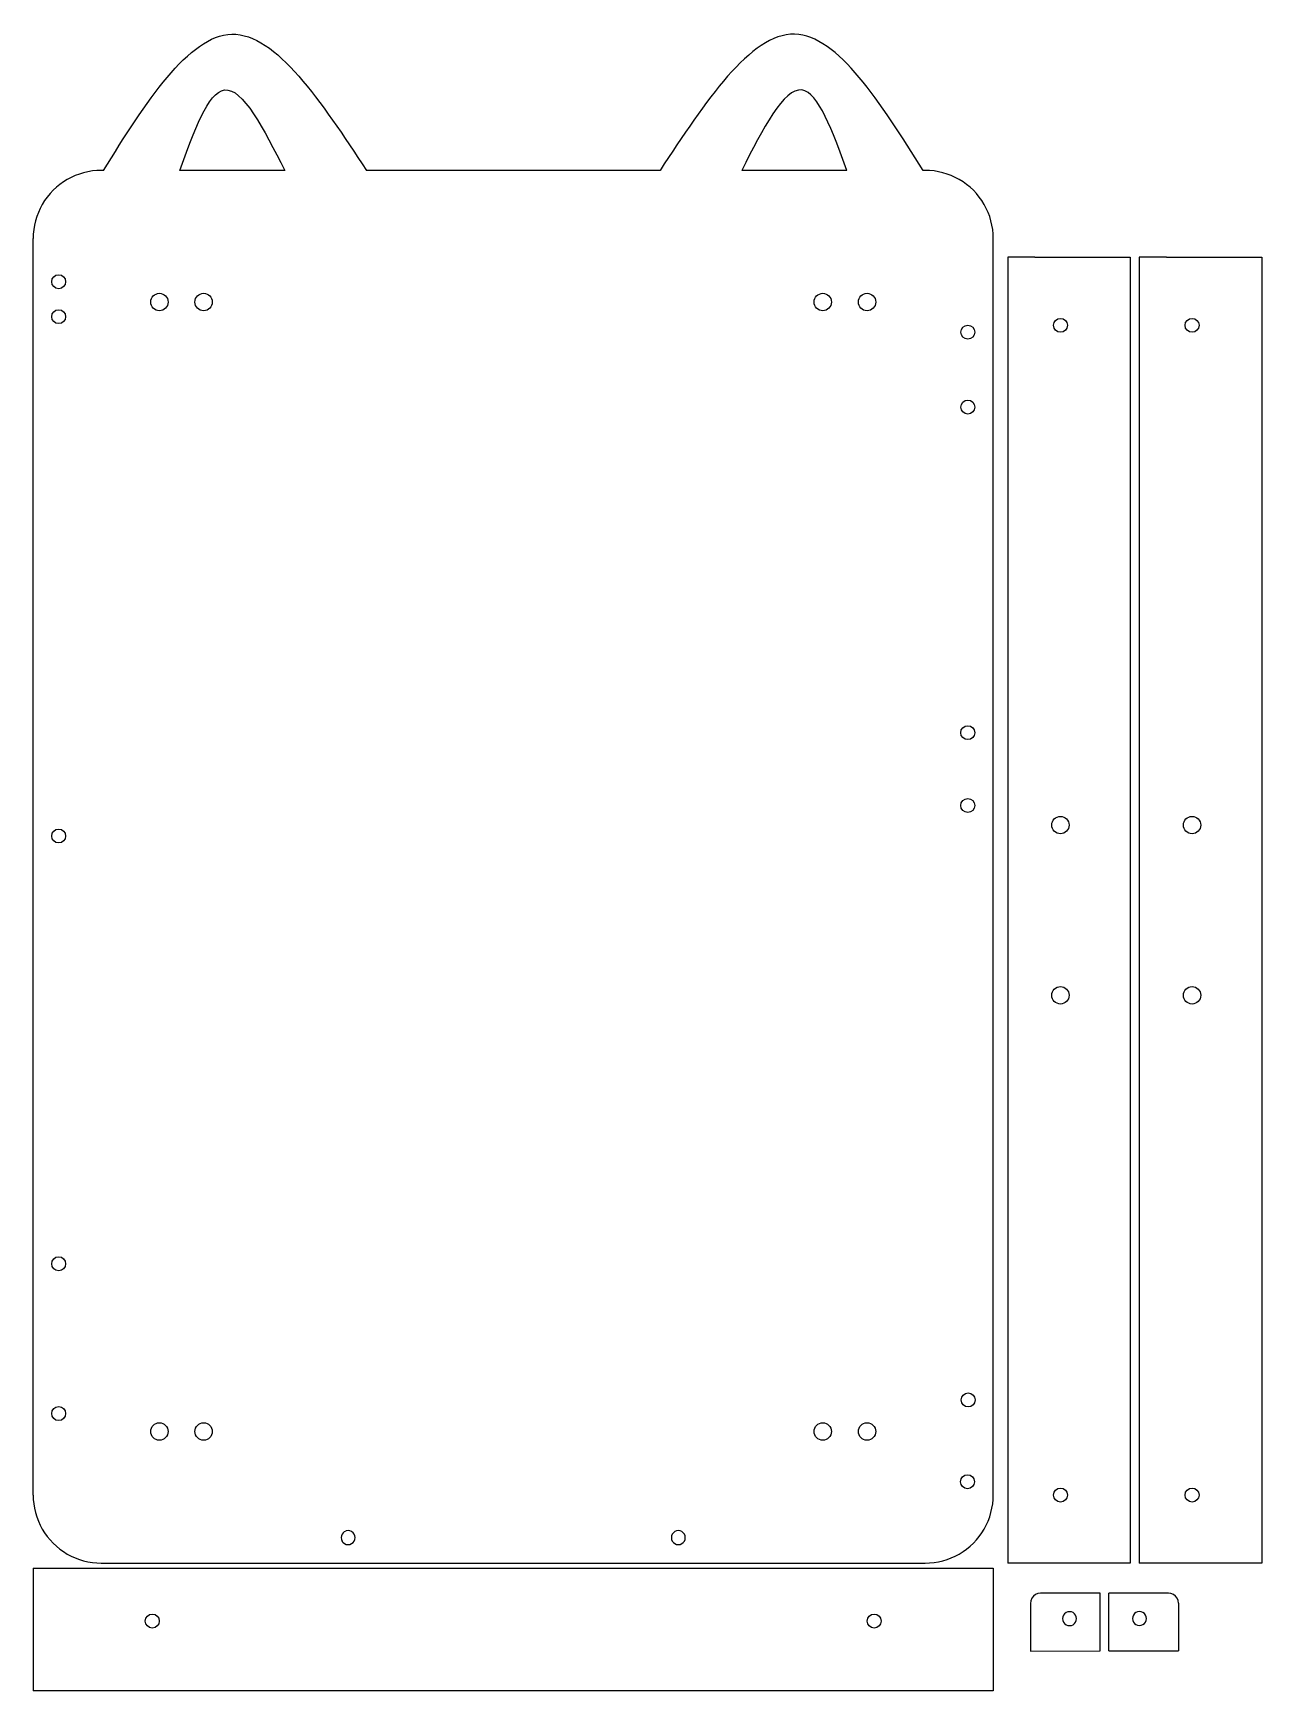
# Model space of a CAD drawing. Header units: millimetres. Extents: x 3 to 364, y -37 to 449.
import ezdxf

# ---------------------------------------------------------------- set-up
doc = ezdxf.new("R2010")
doc.units = ezdxf.units.MM
doc.header["$LTSCALE"] = 50
doc.header["$MEASUREMENT"] = 0

msp = doc.modelspace()

# ---------------------------------------------------------------- linework, layer by layer
for p, q in [((21.87, 409), (20.57, 408.87)), ((23.18, 409.04), (21.87, 409)), ((23.81, 409.04), (23.18, 409.04)), ((77.07, 409.04), (46.24, 409.04)), ((187.31, 409.04), (101.06, 409.04)), ((242.13, 409.04), (211.3, 409.04)), ((265.18, 409.04), (264.55, 409.04)), ((266.49, 409), (265.18, 409.04)), ((267.79, 408.87), (266.49, 409)), ((10, 404.08), (9.04, 403.19)), ((11.01, 404.91), (10, 404.08)), ((12.07, 405.67), (11.01, 404.91)), ((13.18, 406.37), (12.07, 405.67)), ((14.34, 406.98), (13.18, 406.37)), ((15.53, 407.52), (14.34, 406.98)), ((16.75, 407.98), (15.53, 407.52)), ((18.01, 408.36), (16.75, 407.98)), ((19.28, 408.66), (18.01, 408.36)), ((20.57, 408.87), (19.28, 408.66)), ((269.08, 408.66), (267.79, 408.87)), ((270.36, 408.36), (269.08, 408.66)), ((271.61, 407.98), (270.36, 408.36)), ((272.84, 407.52), (271.61, 407.98)), ((274.03, 406.98), (272.84, 407.52)), ((275.18, 406.37), (274.03, 406.98)), ((276.29, 405.67), (275.18, 406.37)), ((277.36, 404.91), (276.29, 405.67)), ((278.37, 404.08), (277.36, 404.91)), ((279.33, 403.19), (278.37, 404.08)), ((6.55, 400.16), (5.86, 399.04)), ((7.32, 401.22), (6.55, 400.16)), ((8.15, 402.23), (7.32, 401.22)), ((9.04, 403.19), (8.15, 402.23)), ((280.22, 402.23), (279.33, 403.19)), ((281.05, 401.22), (280.22, 402.23)), ((281.81, 400.16), (281.05, 401.22)), ((282.5, 399.04), (281.81, 400.16)), ((4.24, 395.47), (3.86, 394.22)), ((4.71, 396.7), (4.24, 395.47)), ((5.25, 397.89), (4.71, 396.7)), ((5.86, 399.04), (5.25, 397.89)), ((283.12, 397.89), (282.5, 399.04)), ((283.66, 396.7), (283.12, 397.89)), ((284.12, 395.47), (283.66, 396.7)), ((284.5, 394.22), (284.12, 395.47)), ((3.23, 390.35), (3.18, 389.04)), ((3.35, 391.66), (3.23, 390.35)), ((3.57, 392.95), (3.35, 391.66)), ((3.86, 394.22), (3.57, 392.95)), ((284.8, 392.95), (284.5, 394.22)), ((285.01, 391.66), (284.8, 392.95)), ((285.14, 390.35), (285.01, 391.66)), ((285.18, 389.04), (285.14, 390.35)), ((3.18, 20.04), (3.18, 389.04)), ((285.18, 169.54), (285.18, 389.04)), ((285.18, 112.54), (285.18, 169.54)), ((285.18, 20.04), (285.18, 112.54)), ((3.18, 20.04), (3.23, 18.74)), ((285.14, 18.74), (285.18, 20.04)), ((3.23, 18.74), (3.35, 17.43)), ((3.35, 17.43), (3.57, 16.14)), ((3.57, 16.14), (3.86, 14.87)), ((3.86, 14.87), (4.24, 13.62)), ((284.12, 13.62), (284.5, 14.87)), ((284.5, 14.87), (284.8, 16.14)), ((284.8, 16.14), (285.01, 17.43)), ((285.01, 17.43), (285.14, 18.74)), ((4.24, 13.62), (4.71, 12.39)), ((4.71, 12.39), (5.25, 11.2)), ((5.25, 11.2), (5.86, 10.04)), ((5.86, 10.04), (6.55, 8.93)), ((281.81, 8.93), (282.5, 10.04)), ((282.5, 10.04), (283.12, 11.2)), ((283.12, 11.2), (283.66, 12.39)), ((283.66, 12.39), (284.12, 13.62)), ((6.55, 8.93), (7.32, 7.87)), ((7.32, 7.87), (8.15, 6.86)), ((8.15, 6.86), (9.04, 5.9)), ((9.04, 5.9), (10, 5.01)), ((10, 5.01), (11.01, 4.18)), ((93.7, 8.08), (93.63, 7.54)), ((93.63, 7.54), (93.7, 7.01)), ((93.91, 8.57), (93.7, 8.08)), ((93.7, 7.01), (93.91, 6.52)), ((94.23, 8.99), (93.91, 8.57)), ((94.23, 6.1), (93.91, 6.52)), ((94.66, 9.32), (94.23, 8.99)), ((94.23, 6.1), (94.66, 5.77)), ((94.66, 9.32), (95.15, 9.52)), ((94.66, 5.77), (95.15, 5.56)), ((95.68, 9.59), (95.15, 9.52)), ((95.15, 5.56), (95.68, 5.49)), ((96.21, 9.52), (95.68, 9.59)), ((95.68, 5.49), (96.21, 5.56)), ((96.71, 9.32), (96.21, 9.52)), ((96.21, 5.56), (96.71, 5.77)), ((97.13, 8.99), (96.71, 9.32)), ((96.71, 5.77), (97.13, 6.1)), ((97.46, 8.57), (97.13, 8.99)), ((97.13, 6.1), (97.46, 6.52)), ((97.66, 8.08), (97.46, 8.57)), ((97.46, 6.52), (97.66, 7.01)), ((97.73, 7.54), (97.66, 8.08)), ((97.66, 7.01), (97.73, 7.54)), ((190.7, 8.08), (190.63, 7.54)), ((190.63, 7.54), (190.7, 7.01)), ((190.91, 8.57), (190.7, 8.08)), ((190.7, 7.01), (190.91, 6.52)), ((191.23, 8.99), (190.91, 8.57)), ((190.91, 6.52), (191.23, 6.1)), ((191.66, 9.32), (191.23, 8.99)), ((191.23, 6.1), (191.66, 5.77)), ((192.15, 9.52), (191.66, 9.32)), ((191.66, 5.77), (192.15, 5.56)), ((192.68, 9.59), (192.15, 9.52)), ((192.15, 5.56), (192.68, 5.49)), ((193.21, 9.52), (192.68, 9.59)), ((192.68, 5.49), (193.21, 5.56)), ((193.71, 9.32), (193.21, 9.52)), ((193.21, 5.56), (193.71, 5.77)), ((194.13, 8.99), (193.71, 9.32)), ((193.71, 5.77), (194.13, 6.1)), ((194.46, 8.57), (194.13, 8.99)), ((194.13, 6.1), (194.46, 6.52)), ((194.66, 8.08), (194.46, 8.57)), ((194.46, 6.52), (194.66, 7.01)), ((194.73, 7.54), (194.66, 8.08)), ((194.66, 7.01), (194.73, 7.54)), ((277.36, 4.18), (278.37, 5.01)), ((278.37, 5.01), (279.33, 5.9)), ((279.33, 5.9), (280.22, 6.86)), ((280.22, 6.86), (281.05, 7.87)), ((281.05, 7.87), (281.81, 8.93)), ((11.01, 4.18), (12.07, 3.42)), ((12.07, 3.42), (13.18, 2.72)), ((13.18, 2.72), (14.34, 2.11)), ((14.34, 2.11), (15.53, 1.57)), ((15.53, 1.57), (16.75, 1.11)), ((16.75, 1.11), (18.01, 0.73)), ((18.01, 0.73), (19.28, 0.43)), ((19.28, 0.43), (20.57, 0.22)), ((20.57, 0.22), (21.87, 0.09)), ((21.87, 0.09), (23.18, 0.04)), ((23.18, 0.04), (265.18, 0.04)), ((265.18, 0.04), (266.49, 0.09)), ((266.49, 0.09), (267.79, 0.22)), ((267.79, 0.22), (269.08, 0.43)), ((269.08, 0.43), (270.36, 0.73)), ((270.36, 0.73), (271.61, 1.11)), ((271.61, 1.11), (272.84, 1.57)), ((272.84, 1.57), (274.03, 2.11)), ((274.03, 2.11), (275.18, 2.72)), ((275.18, 2.72), (276.29, 3.42)), ((276.29, 3.42), (277.36, 4.18)), ((296.95, -9.66), (296.48, -10.28)), ((297.58, -9.18), (296.95, -9.66)), ((298.3, -8.88), (297.58, -9.18)), ((299.07, -8.78), (298.3, -8.88)), ((316.57, -8.76), (299.07, -8.78)), ((316.59, -25.74), (316.57, -8.76)), ((336.6, -8.74), (319.1, -8.76)), ((319.11, -25.74), (319.1, -8.76)), ((337.37, -8.84), (336.6, -8.74)), ((338.1, -9.14), (337.37, -8.84)), ((338.72, -9.62), (338.1, -9.14)), ((339.2, -10.24), (338.72, -9.62)), ((296.18, -11), (296.08, -11.78)), ((296.08, -11.78), (296.09, -25.76)), ((296.48, -10.28), (296.18, -11)), ((306.56, -14.49), (306.13, -14.81)), ((307.05, -14.28), (306.56, -14.49)), ((307.58, -14.21), (307.05, -14.28)), ((308.11, -14.28), (307.58, -14.21)), ((308.61, -14.49), (308.11, -14.28)), ((309.03, -14.81), (308.61, -14.49)), ((327.08, -14.47), (326.65, -14.79)), ((327.57, -14.26), (327.08, -14.47)), ((328.1, -14.19), (327.57, -14.26)), ((328.63, -14.26), (328.1, -14.19)), ((329.13, -14.47), (328.63, -14.26)), ((329.55, -14.79), (329.13, -14.47)), ((339.5, -10.96), (339.2, -10.24)), ((339.6, -11.73), (339.5, -10.96)), ((339.6, -11.73), (339.61, -25.72)), ((305.6, -15.73), (305.53, -16.26)), ((305.53, -16.26), (305.6, -16.79)), ((305.81, -15.24), (305.6, -15.73)), ((305.6, -16.79), (305.81, -17.29)), ((306.13, -14.81), (305.81, -15.24)), ((305.81, -17.29), (306.13, -17.71)), ((306.13, -17.71), (306.56, -18.03)), ((306.56, -18.03), (307.05, -18.24)), ((307.05, -18.24), (307.58, -18.31)), ((307.58, -18.31), (308.12, -18.24)), ((308.12, -18.24), (308.61, -18.03)), ((308.61, -18.03), (309.03, -17.71)), ((309.36, -15.23), (309.03, -14.81)), ((309.03, -17.71), (309.36, -17.28)), ((309.56, -15.73), (309.36, -15.23)), ((309.36, -17.28), (309.56, -16.79)), ((309.63, -16.26), (309.56, -15.73)), ((309.56, -16.79), (309.63, -16.26)), ((326.12, -15.71), (326.05, -16.24)), ((326.05, -16.24), (326.13, -16.77)), ((326.33, -15.22), (326.12, -15.71)), ((326.13, -16.77), (326.33, -17.27)), ((326.65, -14.79), (326.33, -15.22)), ((326.33, -17.27), (326.66, -17.69)), ((326.66, -17.69), (327.08, -18.02)), ((327.08, -18.02), (327.58, -18.22)), ((327.58, -18.22), (328.11, -18.29)), ((328.11, -18.29), (328.64, -18.22)), ((328.64, -18.22), (329.13, -18.01)), ((329.13, -18.01), (329.56, -17.69)), ((329.88, -15.22), (329.55, -14.79)), ((329.56, -17.69), (329.88, -17.26)), ((330.08, -15.71), (329.88, -15.22)), ((329.88, -17.26), (330.09, -16.77)), ((330.15, -16.24), (330.08, -15.71)), ((330.09, -16.77), (330.15, -16.24)), ((296.09, -25.76), (316.59, -25.74)), ((319.11, -25.74), (339.61, -25.72))]:
    msp.add_line(p, q)
for points in [[(297.41, 383.54), (289.41, 383.54), (289.41, 0.04)], [(297.41, 383.54), (312.41, 383.54)], [(312.41, 383.54), (325.41, 383.54), (325.41, 0.04)], [(336.06, 383.54), (328.06, 383.54), (328.06, 0.04)], [(336.06, 383.54), (351.06, 383.54)], [(351.06, 383.54), (364.06, 383.54), (364.06, 0.04)], [(325.41, 0.04), (289.41, 0.04)], [(364.06, 0.04), (328.06, 0.04)], [(3.18, -1.46), (285.18, -1.46), (285.18, -9.46), (285.18, -24.46), (285.18, -37.46), (3.18, -37.46)], [(3.18, -1.46), (3.18, -37.46)]]:
    msp.add_lwpolyline(points)
for centre, radius in [((10.68, 376.35), 2.05), ((40.26, 370.39), 2.55), ((53.26, 370.39), 2.55), ((235.1, 370.39), 2.55), ((248.1, 370.39), 2.55), ((10.68, 366.08), 2.05), ((304.91, 363.54), 2.05), ((343.56, 363.54), 2.05), ((277.72, 361.54), 2.05), ((277.72, 339.54), 2.05), ((277.68, 243.92), 2.05), ((277.68, 222.54), 2.05), ((304.91, 216.79), 2.55), ((343.56, 216.79), 2.55), ((10.68, 213.57), 2.05), ((304.91, 166.79), 2.55), ((343.56, 166.79), 2.55), ((10.68, 87.96), 2.05), ((277.8, 47.96), 2.05), ((10.68, 43.96), 2.05), ((40.26, 38.7), 2.55), ((53.26, 38.7), 2.55), ((235.1, 38.7), 2.55), ((248.1, 38.7), 2.55), ((277.61, 23.96), 2.05), ((304.91, 20.04), 2.05), ((343.56, 20.04), 2.05), ((38.18, -16.96), 2.05), ((250.18, -16.96), 2.05)]:
    msp.add_circle(centre, radius)
for points in [[(23.81, 409.04), (61.52, 449.03), (101.06, 409.04)], [(264.55, 409.04), (226.84, 449.03), (187.31, 409.04)], [(46.24, 409.04), (59.4, 432.66), (77.07, 409.04)], [(242.13, 409.04), (228.97, 432.66), (211.3, 409.04)]]:
    msp.add_spline(points, degree=3)

doc.saveas('drawing.dxf')
